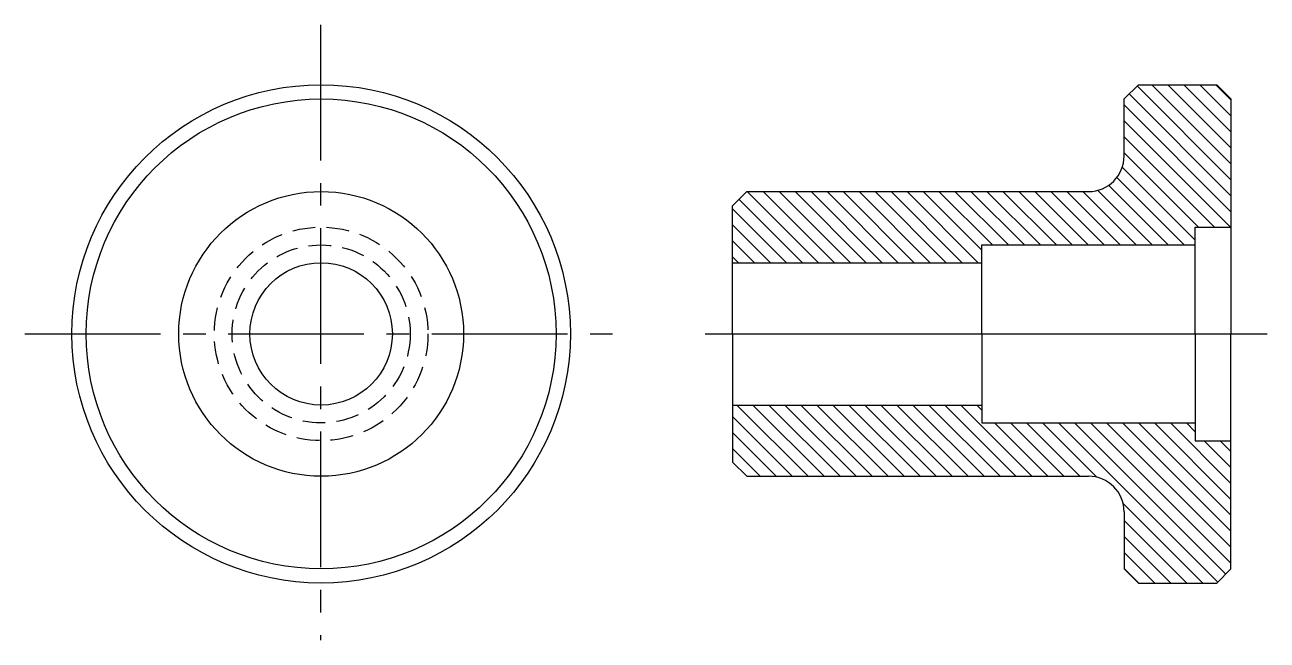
# Model space of a CAD drawing. Header units: millimetres. Extents: x 2347 to 2521, y 1710 to 1796.
import ezdxf

# ---------------------------------------------------------------- set-up
doc = ezdxf.new("R2010")
doc.units = ezdxf.units.MM
doc.linetypes.add('CENTER2', pattern=[28.575, 19.05, -3.175, 3.175, -3.175])
doc.linetypes.add('HIDDEN2', pattern=[4.7625, 3.175, -1.5875])
doc.layers.get('0').update_dxf_attribs({"color": 112})
for name, color, linetype in [('Center', 140, 'CENTER2'), ('Hatch', 233, 'Continuous'), ('Hidden', 50, 'Continuous')]:
    doc.layers.add(name, color=color, linetype=linetype)

msp = doc.modelspace()

# ---------------------------------------------------------------- hatches: boundary and pattern name
at = {"layer": 'Hatch'}
h = msp.add_hatch(dxfattribs=at)
h.set_pattern_fill('ANSI31', color=256, scale=0.5, angle=90)
h.paths.add_polyline_path([(2516.06, 1785.6), (2514.06, 1787.6), (2503.06, 1787.6), (2501.06, 1785.6), (2501.06, 1777.6, -0.414214), (2496.06, 1772.6), (2448.06, 1772.6), (2446.06, 1770.6), (2446.06, 1762.6), (2481.06, 1762.6), (2481.06, 1765.1), (2511.06, 1765.1), (2511.06, 1767.6), (2516.06, 1767.6)])
h.paths.add_polyline_path([(2511.06, 1740.1), (2481.06, 1740.1), (2481.06, 1742.6), (2446.06, 1742.6), (2446.06, 1734.6), (2448.06, 1732.6), (2496.06, 1732.6, -0.414214), (2501.06, 1727.6), (2501.06, 1719.6), (2503.06, 1717.6), (2514.06, 1717.6), (2516.06, 1719.6), (2516.06, 1737.6), (2511.06, 1737.6)])

# ---------------------------------------------------------------- linework, layer by layer
for p, q in [((2501.06, 1785.6), (2503.06, 1787.6)), ((2503.06, 1787.6), (2514.06, 1787.6)), ((2516.06, 1785.6), (2514.06, 1787.6)), ((2501.06, 1777.6), (2501.06, 1785.6)), ((2516.06, 1785.6), (2516.06, 1752.6)), ((2446.06, 1770.6), (2448.06, 1772.6)), ((2448.06, 1772.6), (2496.06, 1772.6)), ((2446.06, 1752.6), (2446.06, 1770.6)), ((2511.06, 1752.6), (2511.06, 1767.6)), ((2511.06, 1767.6), (2516.06, 1767.6)), ((2481.06, 1752.6), (2481.06, 1765.1)), ((2481.06, 1765.1), (2511.06, 1765.1)), ((2446.06, 1762.6), (2481.06, 1762.6)), ((2442.23, 1752.6), (2521.15, 1752.6)), ((2446.06, 1752.6), (2446.06, 1734.6)), ((2481.06, 1752.6), (2481.06, 1740.1)), ((2511.06, 1752.6), (2511.06, 1737.6)), ((2516.06, 1719.6), (2516.06, 1752.6)), ((2446.06, 1742.6), (2481.06, 1742.6)), ((2481.06, 1740.1), (2511.06, 1740.1)), ((2511.06, 1737.6), (2516.06, 1737.6)), ((2446.06, 1734.6), (2448.06, 1732.6)), ((2448.06, 1732.6), (2496.06, 1732.6)), ((2501.06, 1727.6), (2501.06, 1719.6)), ((2501.06, 1719.6), (2503.06, 1717.6)), ((2516.06, 1719.6), (2514.06, 1717.6)), ((2503.06, 1717.6), (2514.06, 1717.6))]:
    msp.add_line(p, q)
for radius in [35, 33, 20, 10]:
    msp.add_circle((2388.29, 1752.6), radius)
for centre, start, end in [((2496.06, 1777.6), 270, 0), ((2496.06, 1727.6), 0, 90)]:
    msp.add_arc(centre, 5, start, end)
at = {"layer": 'Center'}
for p, q in [((2388.18, 1796.02), (2388.18, 1709.57)), ((2346.68, 1752.6), (2429.68, 1752.6)), ((2442.23, 1752.6), (2521.15, 1752.6))]:
    msp.add_line(p, q, dxfattribs=at)
at = {"layer": 'Hidden', "linetype": 'HIDDEN2'}
for radius in [15, 12.5]:
    msp.add_circle((2388.29, 1752.6), radius, dxfattribs=at)

doc.saveas('drawing.dxf')
